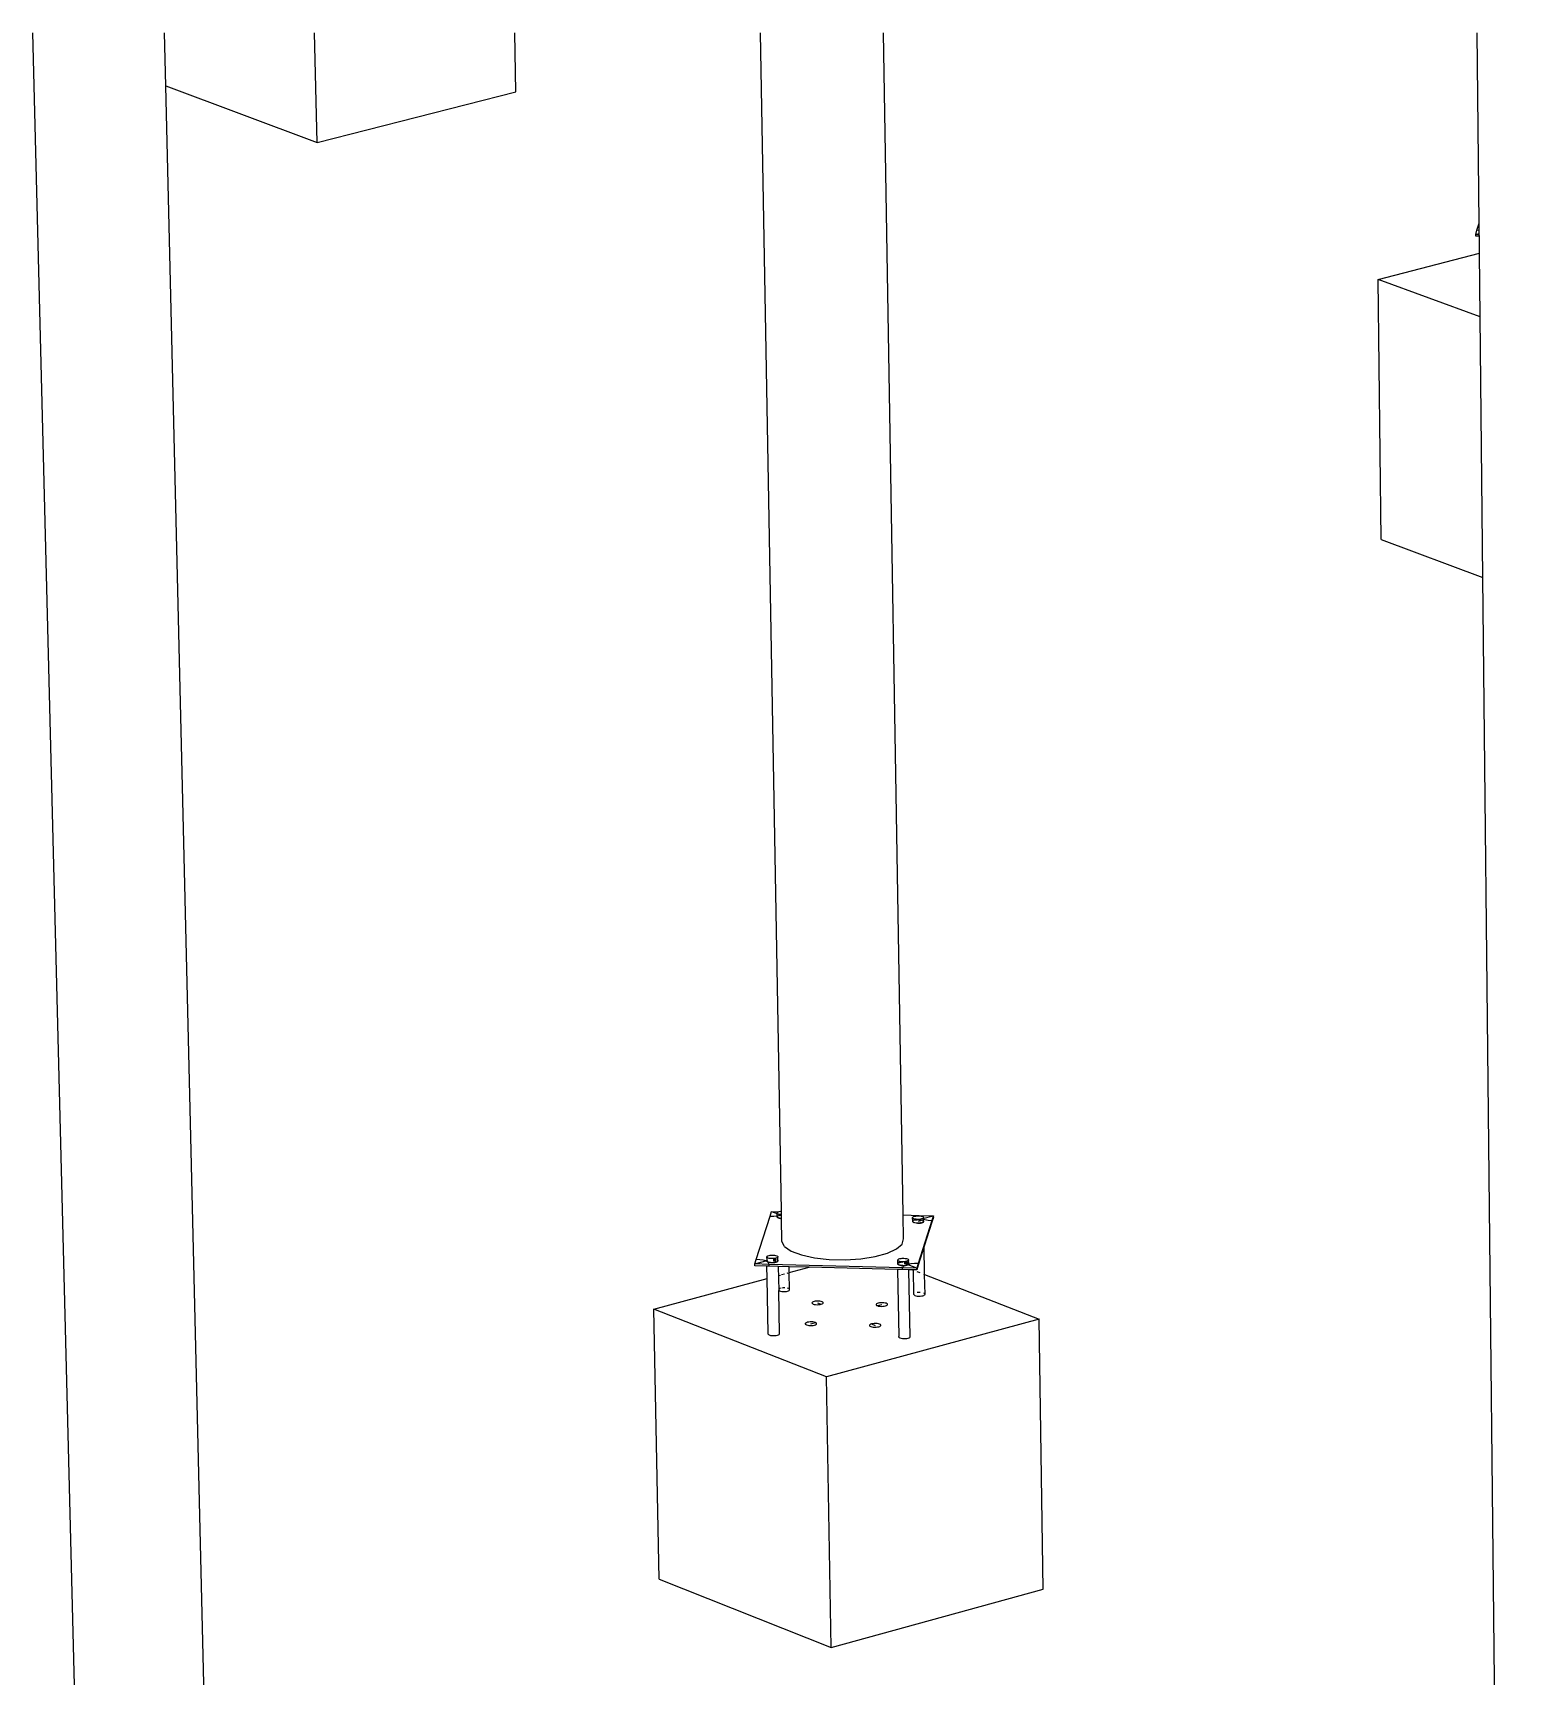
# Model space of a CAD drawing. Header units: inches. Extents: x -1925 to 2960, y -1726 to 1726.
# Drawn here: x -244 to -99.3, y 1564.9 to 1726 of the extents above; entities that cross this region are included whole.
import ezdxf

# ---------------------------------------------------------------- set-up
doc = ezdxf.new("R2010")
doc.units = ezdxf.units.IN
doc.header["$MEASUREMENT"] = 0

msp = doc.modelspace()

# ---------------------------------------------------------------- linework, layer by layer
for p, q in [((-238.16, 1495.3), (-243.95, 1726.03)), ((-230.93, 1720.82), (-231.06, 1726.03)), ((-216.09, 1715.28), (-216.33, 1726.03)), ((-196.59, 1720.25), (-196.71, 1726.03)), ((-170.57, 1610.48), (-172.63, 1726.03)), ((-158.63, 1610.12), (-160.55, 1726.03)), ((-102.16, 1707.37), (-102.35, 1726.03)), ((-230.93, 1720.82), (-216.09, 1715.28)), ((-225.56, 1494.94), (-230.93, 1720.82)), ((-216.09, 1715.28), (-196.59, 1720.25)), ((-102.5, 1706.27), (-102.37, 1706.68)), ((-102.5, 1706.27), (-102.15, 1706.36)), ((-102.15, 1706.26), (-102.5, 1706.27)), ((-102.49, 1706.09), (-102.5, 1706.27)), ((-102.37, 1706.68), (-102.16, 1707.37)), ((-102.15, 1706.66), (-102.37, 1706.68)), ((-102.15, 1706.66), (-102.16, 1707.37)), ((-102.15, 1706.26), (-102.15, 1706.66)), ((-102.14, 1706.09), (-102.15, 1706.26)), ((-102.14, 1706.09), (-102.49, 1706.09)), ((-102.13, 1704.43), (-102.14, 1706.09)), ((-112.05, 1701.85), (-102.13, 1704.43)), ((-102.06, 1698.17), (-102.13, 1704.43)), ((-111.75, 1676.34), (-112.05, 1701.85)), ((-102.06, 1698.17), (-112.05, 1701.85)), ((-101.79, 1672.62), (-102.06, 1698.17)), ((-111.75, 1676.34), (-101.79, 1672.62)), ((-99.32, 1437.76), (-101.79, 1672.62)), ((-173.03, 1605.77), (-171.66, 1610)), ((-171.66, 1610), (-171.52, 1610.45)), ((-171.66, 1610), (-171.3, 1610)), ((-171.52, 1610.45), (-170.84, 1610.43)), ((-171.52, 1610.45), (-170.93, 1610.22)), ((-171.3, 1610), (-170.97, 1610.04)), ((-170.96, 1610.01), (-170.99, 1609.96)), ((-170.97, 1609.99), (-170.99, 1609.96)), ((-170.99, 1609.96), (-170.99, 1609.91)), ((-170.99, 1609.91), (-170.95, 1609.87)), ((-170.98, 1610.33), (-170.95, 1610.38)), ((-170.98, 1610.29), (-170.98, 1610.33)), ((-170.97, 1610.04), (-170.98, 1610.33)), ((-170.94, 1610.24), (-170.98, 1610.29)), ((-170.97, 1610.04), (-170.95, 1610.04)), ((-170.97, 1609.99), (-170.97, 1610.04)), ((-170.97, 1609.96), (-170.94, 1610.01)), ((-170.96, 1610), (-170.97, 1609.99)), ((-170.97, 1609.96), (-170.97, 1609.99)), ((-170.97, 1609.92), (-170.97, 1609.96)), ((-170.93, 1609.87), (-170.97, 1609.92)), ((-170.93, 1610.03), (-170.96, 1610.01)), ((-170.93, 1610.02), (-170.96, 1610)), ((-170.95, 1610.38), (-170.88, 1610.42)), ((-170.95, 1610.04), (-170.93, 1610.04)), ((-170.95, 1609.87), (-170.87, 1609.83)), ((-170.86, 1610.21), (-170.94, 1610.24)), ((-170.94, 1610.01), (-170.93, 1610.01)), ((-170.93, 1609.87), (-170.86, 1609.84)), ((-170.88, 1610.42), (-170.84, 1610.43)), ((-170.87, 1609.83), (-170.77, 1609.8)), ((-170.76, 1610.18), (-170.86, 1610.21)), ((-170.86, 1610.19), (-170.66, 1610.11)), ((-170.79, 1610.09), (-170.86, 1610.06)), ((-170.79, 1610.08), (-170.86, 1610.06)), ((-170.86, 1610.06), (-170.84, 1610.06)), ((-170.86, 1610.05), (-170.84, 1610.06)), ((-170.75, 1609.81), (-170.86, 1609.84)), ((-170.84, 1610.43), (-170.78, 1610.45)), ((-170.84, 1610.06), (-170.64, 1610.1)), ((-170.84, 1610.06), (-170.78, 1610.08)), ((-170.67, 1610.11), (-170.79, 1610.08)), ((-170.66, 1610.11), (-170.79, 1610.09)), ((-170.78, 1610.45), (-170.66, 1610.48)), ((-170.78, 1610.08), (-170.66, 1610.11)), ((-170.77, 1609.8), (-170.64, 1609.77)), ((-170.64, 1610.16), (-170.76, 1610.18)), ((-170.63, 1609.79), (-170.75, 1609.81)), ((-170.66, 1610.11), (-170.67, 1610.11)), ((-170.66, 1610.48), (-170.57, 1610.48)), ((-170.66, 1610.11), (-170.65, 1610.11)), ((-170.66, 1610.11), (-170.66, 1610.11)), ((-170.66, 1610.11), (-170.65, 1610.11)), ((-170.64, 1610.11), (-170.66, 1610.11)), ((-170.65, 1610.11), (-170.64, 1610.11)), ((-170.65, 1610.11), (-170.64, 1610.1)), ((-170.57, 1610.15), (-170.64, 1610.16)), ((-170.64, 1609.77), (-170.56, 1609.77)), ((-170.63, 1609.79), (-170.56, 1609.78)), ((-170.57, 1610.15), (-170.57, 1610.48)), ((-170.56, 1609.78), (-170.57, 1610.15)), ((-170.56, 1609.77), (-170.56, 1609.78)), ((-170.52, 1607.52), (-170.56, 1609.77)), ((-158.63, 1610.12), (-157.07, 1610.08)), ((-158.59, 1607.77), (-158.63, 1610.12)), ((-157.7, 1609.88), (-157.67, 1609.92)), ((-157.69, 1609.83), (-157.7, 1609.88)), ((-157.69, 1609.53), (-157.7, 1609.88)), ((-157.65, 1609.79), (-157.69, 1609.83)), ((-157.67, 1609.92), (-157.6, 1609.96)), ((-157.58, 1609.75), (-157.65, 1609.79)), ((-157.6, 1609.96), (-157.5, 1609.99)), ((-157.48, 1609.72), (-157.58, 1609.75)), ((-157.58, 1609.6), (-157.5, 1609.63)), ((-157.51, 1609.63), (-157.58, 1609.61)), ((-157.38, 1609.66), (-157.51, 1609.63)), ((-157.5, 1609.99), (-157.38, 1610.02)), ((-157.5, 1609.63), (-157.38, 1609.65)), ((-157.35, 1609.7), (-157.48, 1609.72)), ((-157.38, 1610.02), (-157.25, 1610.03)), ((-157.24, 1609.67), (-157.38, 1609.66)), ((-157.38, 1609.65), (-157.24, 1609.66)), ((-157.22, 1609.69), (-157.35, 1609.7)), ((-157.25, 1610.03), (-157.11, 1610.04)), ((-157.24, 1609.66), (-157.1, 1609.67)), ((-157.1, 1609.67), (-157.24, 1609.67)), ((-157.08, 1609.69), (-157.22, 1609.69)), ((-155.82, 1609.59), (-157.16, 1605.37)), ((-156.82, 1609.58), (-157.16, 1609.49)), ((-157.11, 1610.04), (-157.07, 1610.03)), ((-157.1, 1609.67), (-157, 1609.7)), ((-157.1, 1609.67), (-156.96, 1609.66)), ((-156.96, 1609.66), (-157.1, 1609.67)), ((-156.94, 1609.71), (-157.08, 1609.69)), ((-157.07, 1610.08), (-157.07, 1610.03)), ((-157.07, 1610.08), (-155.67, 1610.04)), ((-157.07, 1610.03), (-156.97, 1610.03)), ((-156.97, 1610.03), (-156.85, 1610.01)), ((-156.96, 1609.66), (-156.84, 1609.64)), ((-156.83, 1609.64), (-156.96, 1609.66)), ((-156.82, 1609.73), (-156.94, 1609.71)), ((-156.85, 1610.01), (-156.74, 1609.98)), ((-156.84, 1609.64), (-156.82, 1609.63)), ((-156.82, 1609.64), (-156.83, 1609.64)), ((-156.73, 1609.76), (-156.82, 1609.73)), ((-156.74, 1609.98), (-156.67, 1609.94)), ((-156.66, 1609.8), (-156.73, 1609.76)), ((-156.72, 1609.74), (-156.62, 1609.71)), ((-156.65, 1609.57), (-156.72, 1609.61)), ((-156.72, 1609.6), (-156.66, 1609.57)), ((-156.7, 1609.78), (-155.69, 1610.05)), ((-156.67, 1609.94), (-156.63, 1609.89)), ((-156.63, 1609.85), (-156.66, 1609.8)), ((-156.63, 1609.89), (-156.63, 1609.85)), ((-156.62, 1609.71), (-156.63, 1609.85)), ((-156.62, 1609.71), (-156.5, 1609.67)), ((-156.62, 1609.54), (-156.62, 1609.71)), ((-156.5, 1609.67), (-156.17, 1609.62)), ((-156.17, 1609.62), (-155.82, 1609.59)), ((-155.73, 1609.87), (-155.82, 1609.59)), ((-155.81, 1609.41), (-155.82, 1609.59)), ((-155.67, 1609.87), (-155.81, 1609.41)), ((-155.67, 1610.04), (-155.73, 1609.87)), ((-155.73, 1609.87), (-155.67, 1609.87)), ((-155.67, 1609.87), (-155.67, 1610.04)), ((-157.69, 1609.53), (-157.71, 1609.51)), ((-157.69, 1609.51), (-157.66, 1609.55)), ((-157.68, 1609.55), (-157.69, 1609.53)), ((-157.69, 1609.51), (-157.69, 1609.53)), ((-157.69, 1609.46), (-157.69, 1609.51)), ((-157.65, 1609.42), (-157.69, 1609.46)), ((-157.65, 1609.57), (-157.68, 1609.55)), ((-157.66, 1609.55), (-157.65, 1609.56)), ((-157.65, 1609.42), (-157.57, 1609.38)), ((-157.47, 1609.35), (-157.57, 1609.38)), ((-157.35, 1609.33), (-157.47, 1609.35)), ((-157.21, 1609.32), (-157.35, 1609.33)), ((-157.21, 1609.31), (-157.07, 1609.32)), ((-157.07, 1609.32), (-157.21, 1609.32)), ((-156.94, 1609.34), (-157.07, 1609.32)), ((-157.07, 1609.32), (-156.93, 1609.33)), ((-156.82, 1609.36), (-156.94, 1609.34)), ((-156.93, 1609.33), (-156.8, 1609.36)), ((-156.82, 1609.36), (-156.72, 1609.39)), ((-156.8, 1609.36), (-156.7, 1609.39)), ((-156.65, 1609.44), (-156.72, 1609.39)), ((-156.7, 1609.39), (-156.63, 1609.43)), ((-156.66, 1609.57), (-156.62, 1609.52)), ((-156.62, 1609.54), (-156.65, 1609.57)), ((-156.62, 1609.48), (-156.65, 1609.44)), ((-156.63, 1609.43), (-156.6, 1609.48)), ((-156.61, 1609.53), (-156.62, 1609.54)), ((-156.62, 1609.48), (-156.62, 1609.54)), ((-156.62, 1609.52), (-156.62, 1609.48)), ((-156.6, 1609.48), (-156.61, 1609.53)), ((-155.81, 1609.41), (-156.56, 1607.05)), ((-170.26, 1607.03), (-170.52, 1607.52)), ((-170.26, 1607.03), (-169.6, 1606.58)), ((-169.6, 1606.58), (-168.61, 1606.2)), ((-161.37, 1606.04), (-160.17, 1606.37)), ((-160.17, 1606.37), (-159.27, 1606.79)), ((-159.27, 1606.79), (-158.73, 1607.27)), ((-158.73, 1607.27), (-158.59, 1607.77)), ((-156.56, 1607.05), (-157.15, 1605.19)), ((-156.52, 1604.28), (-156.56, 1607.05)), ((-173.18, 1605.32), (-173.03, 1605.77)), ((-173.18, 1605.32), (-172.09, 1605.61)), ((-171.78, 1605.28), (-173.18, 1605.32)), ((-173.18, 1605.14), (-173.18, 1605.32)), ((-171.99, 1605.11), (-173.18, 1605.14)), ((-172.68, 1605.74), (-173.03, 1605.77)), ((-172.35, 1605.69), (-172.68, 1605.74)), ((-172.09, 1605.61), (-172.35, 1605.69)), ((-171.9, 1605.51), (-172.09, 1605.61)), ((-171.97, 1605.68), (-172, 1605.65)), ((-172, 1605.65), (-171.99, 1605.6)), ((-171.96, 1605.7), (-171.99, 1605.66)), ((-171.99, 1605.6), (-171.95, 1605.56)), ((-171.78, 1605.1), (-171.99, 1605.11)), ((-171.96, 1603.88), (-171.99, 1605.11)), ((-171.98, 1606.02), (-171.95, 1606.07)), ((-171.98, 1605.98), (-171.98, 1606.02)), ((-171.97, 1605.68), (-171.98, 1606.02)), ((-171.94, 1605.94), (-171.98, 1605.98)), ((-171.97, 1605.66), (-171.94, 1605.7)), ((-171.96, 1605.7), (-171.97, 1605.68)), ((-171.97, 1605.66), (-171.97, 1605.68)), ((-171.97, 1605.61), (-171.97, 1605.66)), ((-171.93, 1605.57), (-171.97, 1605.61)), ((-171.93, 1605.72), (-171.96, 1605.7)), ((-171.93, 1605.71), (-171.96, 1605.7)), ((-171.95, 1606.07), (-171.88, 1606.11)), ((-171.95, 1605.56), (-171.87, 1605.52)), ((-171.86, 1605.9), (-171.94, 1605.94)), ((-171.94, 1605.7), (-171.93, 1605.7)), ((-171.93, 1605.57), (-171.86, 1605.53)), ((-171.79, 1605.4), (-171.9, 1605.51)), ((-171.88, 1606.11), (-171.78, 1606.14)), ((-171.87, 1605.52), (-171.77, 1605.49)), ((-171.76, 1605.87), (-171.86, 1605.9)), ((-171.86, 1605.53), (-171.75, 1605.5)), ((-171.78, 1605.28), (-171.79, 1605.4)), ((-171.78, 1606.14), (-171.66, 1606.17)), ((-171.78, 1605.1), (-171.78, 1605.28)), ((-158.7, 1604.95), (-171.78, 1605.28)), ((-170.87, 1605.08), (-171.78, 1605.1)), ((-171.77, 1605.49), (-171.64, 1605.47)), ((-171.64, 1605.85), (-171.76, 1605.87)), ((-171.75, 1605.5), (-171.63, 1605.48)), ((-171.66, 1606.17), (-171.53, 1606.18)), ((-171.5, 1605.84), (-171.64, 1605.85)), ((-171.64, 1605.47), (-171.5, 1605.46)), ((-171.63, 1605.48), (-171.49, 1605.47)), ((-171.53, 1606.18), (-171.39, 1606.19)), ((-171.36, 1605.84), (-171.5, 1605.84)), ((-171.5, 1605.46), (-171.35, 1605.46)), ((-171.5, 1605.46), (-171.35, 1605.46)), ((-171.49, 1605.47), (-171.35, 1605.47)), ((-171.39, 1606.19), (-171.25, 1606.18)), ((-171.22, 1605.85), (-171.36, 1605.84)), ((-171.24, 1605.81), (-171.36, 1605.82)), ((-171.36, 1605.81), (-171.24, 1605.81)), ((-171.1, 1605.73), (-171.36, 1605.66)), ((-171.1, 1605.63), (-171.36, 1605.63)), ((-171.22, 1605.48), (-171.35, 1605.47)), ((-171.35, 1605.46), (-171.21, 1605.48)), ((-171.35, 1605.46), (-171.21, 1605.47)), ((-171.25, 1606.18), (-171.13, 1606.15)), ((-171.24, 1605.81), (-171.12, 1605.79)), ((-171.11, 1605.79), (-171.24, 1605.81)), ((-171.1, 1605.88), (-171.22, 1605.85)), ((-171.1, 1605.51), (-171.22, 1605.48)), ((-171.21, 1605.47), (-171.09, 1605.5)), ((-171.21, 1605.48), (-171.09, 1605.5)), ((-171.13, 1606.15), (-171.02, 1606.12)), ((-171.12, 1605.79), (-171.1, 1605.78)), ((-171.1, 1605.79), (-171.11, 1605.79)), ((-171.01, 1605.91), (-171.1, 1605.88)), ((-171.1, 1605.51), (-171, 1605.54)), ((-171.09, 1605.5), (-170.99, 1605.54)), ((-171.09, 1605.5), (-170.99, 1605.53)), ((-171.02, 1606.12), (-170.95, 1606.09)), ((-170.94, 1605.95), (-171.01, 1605.91)), ((-171, 1605.76), (-171, 1605.76)), ((-170.93, 1605.72), (-171, 1605.76)), ((-171, 1605.76), (-171, 1605.76)), ((-171, 1605.75), (-170.94, 1605.72)), ((-170.91, 1605.62), (-171, 1605.62)), ((-170.93, 1605.58), (-171, 1605.54)), ((-170.99, 1605.53), (-170.92, 1605.58)), ((-170.99, 1605.54), (-170.92, 1605.58)), ((-170.95, 1606.09), (-170.91, 1606.04)), ((-170.91, 1606), (-170.94, 1605.95)), ((-170.94, 1605.72), (-170.9, 1605.67)), ((-170.89, 1605.67), (-170.93, 1605.72)), ((-170.91, 1605.62), (-170.93, 1605.58)), ((-170.92, 1605.58), (-170.88, 1605.62)), ((-170.92, 1605.58), (-170.89, 1605.62)), ((-170.91, 1606.04), (-170.91, 1606)), ((-170.9, 1605.63), (-170.91, 1606)), ((-170.9, 1605.63), (-170.91, 1605.62)), ((-170.91, 1605.62), (-170.88, 1605.62)), ((-170.9, 1605.67), (-170.9, 1605.63)), ((-170.88, 1605.63), (-170.89, 1605.67)), ((-170.89, 1605.62), (-170.88, 1605.62)), ((-170.88, 1605.62), (-170.88, 1605.63)), ((-169.8, 1605.05), (-170.87, 1605.08)), ((-170.87, 1605.08), (-170.83, 1602.73)), ((-169.79, 1604.47), (-169.8, 1605.05)), ((-167.83, 1605), (-169.8, 1605.05)), ((-169.79, 1604.47), (-167.83, 1605)), ((-168.61, 1606.2), (-167.33, 1605.92)), ((-159.17, 1604.78), (-167.83, 1605)), ((-167.33, 1605.92), (-165.87, 1605.75)), ((-165.87, 1605.75), (-164.32, 1605.72)), ((-164.32, 1605.72), (-162.78, 1605.82)), ((-162.78, 1605.82), (-161.37, 1606.04)), ((-159.18, 1605.36), (-159.18, 1605.31)), ((-159.18, 1605.31), (-159.13, 1605.27)), ((-159.14, 1605.4), (-159.17, 1605.35)), ((-158.7, 1604.77), (-159.17, 1604.78)), ((-159.17, 1604.78), (-159.06, 1598.2)), ((-159.16, 1605.72), (-159.13, 1605.77)), ((-159.15, 1605.35), (-159.16, 1605.72)), ((-159.16, 1605.68), (-159.16, 1605.72)), ((-159.12, 1605.63), (-159.16, 1605.68)), ((-159.15, 1605.35), (-159.12, 1605.4)), ((-159.15, 1605.31), (-159.15, 1605.35)), ((-159.11, 1605.26), (-159.15, 1605.31)), ((-159.07, 1605.44), (-159.14, 1605.4)), ((-159.13, 1605.77), (-159.06, 1605.81)), ((-159.13, 1605.27), (-159.06, 1605.23)), ((-159.04, 1605.6), (-159.12, 1605.63)), ((-159.12, 1605.4), (-159.05, 1605.44)), ((-159.04, 1605.23), (-159.11, 1605.26)), ((-158.97, 1605.48), (-159.07, 1605.44)), ((-159.06, 1605.81), (-158.96, 1605.84)), ((-159.06, 1605.23), (-158.95, 1605.2)), ((-159.05, 1605.44), (-158.96, 1605.47)), ((-158.94, 1605.56), (-159.04, 1605.6)), ((-158.93, 1605.2), (-159.04, 1605.23)), ((-158.84, 1605.5), (-158.97, 1605.48)), ((-158.96, 1605.84), (-158.84, 1605.87)), ((-158.96, 1605.47), (-158.84, 1605.5)), ((-158.95, 1605.2), (-158.82, 1605.17)), ((-158.81, 1605.54), (-158.94, 1605.56)), ((-158.81, 1605.17), (-158.93, 1605.2)), ((-158.84, 1605.87), (-158.71, 1605.88)), ((-158.71, 1605.52), (-158.84, 1605.5)), ((-158.83, 1605.5), (-158.84, 1605.5)), ((-158.84, 1605.5), (-158.84, 1605.5)), ((-158.71, 1605.51), (-158.83, 1605.5)), ((-158.82, 1605.17), (-158.68, 1605.16)), ((-158.68, 1605.53), (-158.81, 1605.54)), ((-158.67, 1605.16), (-158.81, 1605.17)), ((-158.71, 1605.88), (-158.57, 1605.88)), ((-158.68, 1605.52), (-158.71, 1605.52)), ((-158.71, 1605.51), (-158.68, 1605.51)), ((-158.62, 1605.06), (-158.7, 1604.95)), ((-158.7, 1604.77), (-158.7, 1604.95)), ((-157.3, 1604.91), (-158.7, 1604.95)), ((-158.06, 1604.75), (-158.7, 1604.77)), ((-158.54, 1605.54), (-158.68, 1605.53)), ((-158.68, 1605.16), (-158.67, 1605.16)), ((-158.67, 1605.16), (-158.54, 1605.17)), ((-158.67, 1605.16), (-158.53, 1605.16)), ((-158.44, 1605.17), (-158.62, 1605.06)), ((-158.57, 1605.88), (-158.43, 1605.87)), ((-158.4, 1605.55), (-158.54, 1605.54)), ((-158.43, 1605.51), (-158.54, 1605.52)), ((-158.42, 1605.51), (-158.54, 1605.52)), ((-158.42, 1605.5), (-158.54, 1605.51)), ((-158.54, 1605.17), (-158.41, 1605.18)), ((-158.2, 1605.45), (-158.53, 1605.36)), ((-158.08, 1605.32), (-158.53, 1605.33)), ((-158.53, 1605.16), (-158.39, 1605.18)), ((-158.41, 1605.18), (-158.44, 1605.17)), ((-158.43, 1605.87), (-158.31, 1605.85)), ((-158.3, 1605.49), (-158.43, 1605.51)), ((-158.29, 1605.49), (-158.42, 1605.51)), ((-158.42, 1605.5), (-158.3, 1605.48)), ((-158.19, 1605.26), (-158.41, 1605.18)), ((-158.41, 1605.18), (-158.4, 1605.18)), ((-158.28, 1605.58), (-158.4, 1605.55)), ((-158.27, 1605.21), (-158.4, 1605.18)), ((-158.39, 1605.18), (-158.26, 1605.2)), ((-158.31, 1605.85), (-158.2, 1605.82)), ((-158.19, 1605.46), (-158.3, 1605.49)), ((-158.3, 1605.48), (-158.2, 1605.45)), ((-158.18, 1605.46), (-158.29, 1605.49)), ((-158.19, 1605.61), (-158.28, 1605.58)), ((-158.18, 1605.24), (-158.27, 1605.21)), ((-158.26, 1605.2), (-158.16, 1605.24)), ((-158.2, 1605.82), (-158.13, 1605.78)), ((-158.2, 1605.45), (-158.12, 1605.41)), ((-158.19, 1605.45), (-158.2, 1605.45)), ((-158.12, 1605.65), (-158.19, 1605.61)), ((-158.11, 1605.42), (-158.19, 1605.46)), ((-158.18, 1605.46), (-158.19, 1605.45)), ((-158.13, 1605.27), (-158.19, 1605.26)), ((-158.11, 1605.42), (-158.18, 1605.46)), ((-158.18, 1605.24), (-158.13, 1605.27)), ((-158.17, 1605.25), (-158.18, 1605.26)), ((-158.18, 1605.24), (-158.17, 1605.24)), ((-158.17, 1605.24), (-158.12, 1605.27)), ((-158.16, 1605.25), (-158.17, 1605.25)), ((-158.15, 1605.24), (-158.16, 1605.25)), ((-158.16, 1605.24), (-158.15, 1605.24)), ((-158.15, 1605.24), (-158.09, 1605.28)), ((-157.3, 1604.91), (-158.15, 1605.24)), ((-158.13, 1605.78), (-158.09, 1605.74)), ((-158.11, 1605.28), (-158.13, 1605.27)), ((-158.12, 1605.27), (-158.13, 1605.27)), ((-158.09, 1605.69), (-158.12, 1605.65)), ((-158.12, 1605.41), (-158.08, 1605.37)), ((-157.88, 1605.32), (-158.12, 1605.27)), ((-158.12, 1605.27), (-158.1, 1605.28)), ((-158.11, 1605.42), (-158.08, 1605.39)), ((-158.11, 1605.42), (-158.11, 1605.42)), ((-158.06, 1605.37), (-158.11, 1605.42)), ((-158.08, 1605.32), (-158.11, 1605.28)), ((-158.1, 1605.28), (-158.07, 1605.33)), ((-158.09, 1605.74), (-158.09, 1605.69)), ((-158.08, 1605.39), (-158.09, 1605.69)), ((-158.09, 1605.28), (-158.07, 1605.32)), ((-158.07, 1605.38), (-158.08, 1605.39)), ((-158.08, 1605.33), (-158.08, 1605.39)), ((-158.08, 1605.37), (-158.08, 1605.33)), ((-158.08, 1605.33), (-158.08, 1605.32)), ((-158.07, 1605.33), (-158.07, 1605.38)), ((-158.07, 1605.32), (-158.06, 1605.32)), ((-158.06, 1605.32), (-158.06, 1605.37)), ((-158.06, 1605.32), (-158.06, 1605.32)), ((-157.95, 1598.17), (-158.06, 1604.75)), ((-157.7, 1604.74), (-158.06, 1604.75)), ((-157.52, 1605.36), (-157.88, 1605.32)), ((-157.16, 1605.37), (-157.52, 1605.36)), ((-157.16, 1605.37), (-157.3, 1604.91)), ((-157.15, 1605.19), (-157.3, 1604.73)), ((-157.3, 1604.73), (-157.3, 1604.91)), ((-157.15, 1605.19), (-157.16, 1605.37)), ((-183.06, 1600.88), (-171.96, 1603.88)), ((-171.87, 1598.49), (-171.96, 1603.88)), ((-170.85, 1604.19), (-170.67, 1604.23)), ((-170.54, 1604.27), (-170.26, 1604.35)), ((-169.99, 1604.42), (-169.89, 1604.44)), ((-169.76, 1602.78), (-169.79, 1604.47)), ((-157.7, 1604.74), (-157.63, 1604.72)), ((-157.63, 1604.74), (-157.7, 1604.74)), ((-157.63, 1604.72), (-157.63, 1604.74)), ((-157.3, 1604.73), (-157.63, 1604.74)), ((-157.63, 1604.72), (-157.63, 1604.71)), ((-157.59, 1602.36), (-157.63, 1604.72)), ((-157.28, 1604.58), (-156.99, 1604.47)), ((-156.62, 1604.32), (-156.55, 1604.3)), ((-156.52, 1604.28), (-145.31, 1599.92)), ((-156.48, 1602.33), (-156.52, 1604.28)), ((-170.82, 1602.71), (-170.83, 1602.73)), ((-170.76, 1598.46), (-170.83, 1602.73)), ((-170.76, 1602.89), (-170.82, 1602.86)), ((-170.82, 1602.71), (-170.74, 1602.68)), ((-170.66, 1602.93), (-170.76, 1602.89)), ((-170.74, 1602.68), (-170.64, 1602.64)), ((-170.64, 1602.93), (-170.66, 1602.93)), ((-170.64, 1602.64), (-170.51, 1602.62)), ((-170.4, 1602.97), (-170.52, 1602.96)), ((-170.51, 1602.62), (-170.37, 1602.61)), ((-170.25, 1602.97), (-170.4, 1602.97)), ((-170.37, 1602.61), (-170.22, 1602.62)), ((-170.23, 1602.97), (-170.25, 1602.97)), ((-170.22, 1602.62), (-170.08, 1602.63)), ((-170.08, 1602.63), (-169.96, 1602.66)), ((-169.88, 1602.91), (-169.97, 1602.94)), ((-169.96, 1602.66), (-169.86, 1602.69)), ((-169.86, 1602.9), (-169.88, 1602.91)), ((-169.86, 1602.69), (-169.79, 1602.73)), ((-169.79, 1602.73), (-169.76, 1602.78)), ((-167.53, 1601.56), (-167.57, 1601.52)), ((-167.46, 1601.61), (-167.53, 1601.56)), ((-167.36, 1601.64), (-167.46, 1601.61)), ((-167.24, 1601.67), (-167.36, 1601.64)), ((-167.1, 1601.68), (-167.24, 1601.67)), ((-166.95, 1601.68), (-167.1, 1601.68)), ((-166.81, 1601.67), (-166.95, 1601.68)), ((-166.68, 1601.65), (-166.81, 1601.67)), ((-166.58, 1601.62), (-166.68, 1601.65)), ((-166.5, 1601.58), (-166.58, 1601.62)), ((-166.46, 1601.54), (-166.5, 1601.58)), ((-166.46, 1601.49), (-166.46, 1601.54)), ((-157.59, 1602.36), (-157.59, 1602.36)), ((-157.59, 1602.36), (-157.59, 1602.31)), ((-157.55, 1602.26), (-157.59, 1602.31)), ((-157.55, 1602.26), (-157.47, 1602.22)), ((-157.47, 1602.22), (-157.37, 1602.19)), ((-157.37, 1602.19), (-157.24, 1602.17)), ((-157.13, 1602.52), (-157.24, 1602.51)), ((-157.24, 1602.17), (-157.1, 1602.16)), ((-156.98, 1602.52), (-157.13, 1602.52)), ((-157.1, 1602.16), (-156.95, 1602.16)), ((-156.96, 1602.52), (-156.98, 1602.52)), ((-156.95, 1602.16), (-156.81, 1602.18)), ((-156.81, 1602.18), (-156.69, 1602.2)), ((-156.69, 1602.2), (-156.59, 1602.24)), ((-156.53, 1602.42), (-156.59, 1602.45)), ((-156.59, 1602.24), (-156.52, 1602.28)), ((-156.52, 1602.41), (-156.53, 1602.42)), ((-156.52, 1602.28), (-156.48, 1602.33)), ((-182.56, 1574.4), (-183.06, 1600.88)), ((-166.15, 1594.26), (-183.06, 1600.88)), ((-167.57, 1601.52), (-167.56, 1601.47)), ((-167.56, 1601.47), (-167.52, 1601.43)), ((-167.52, 1601.43), (-167.44, 1601.39)), ((-167.44, 1601.39), (-167.34, 1601.35)), ((-167.34, 1601.35), (-167.21, 1601.33)), ((-167.21, 1601.33), (-167.07, 1601.32)), ((-167.07, 1601.32), (-166.92, 1601.33)), ((-167.01, 1601.5), (-166.66, 1601.37)), ((-166.92, 1601.33), (-166.78, 1601.34)), ((-166.78, 1601.34), (-166.66, 1601.37)), ((-166.66, 1601.37), (-166.56, 1601.4)), ((-166.56, 1601.4), (-166.49, 1601.44)), ((-166.49, 1601.44), (-166.46, 1601.49)), ((-145.31, 1599.92), (-166.15, 1594.26)), ((-161.24, 1601.4), (-161.28, 1601.36)), ((-161.28, 1601.36), (-161.27, 1601.31)), ((-161.27, 1601.31), (-161.23, 1601.26)), ((-161.17, 1601.44), (-161.24, 1601.4)), ((-161.23, 1601.26), (-161.15, 1601.23)), ((-161.07, 1601.48), (-161.17, 1601.44)), ((-161.15, 1601.23), (-160.72, 1601.34)), ((-161.15, 1601.23), (-161.05, 1601.19)), ((-160.95, 1601.51), (-161.07, 1601.48)), ((-161.05, 1601.19), (-160.92, 1601.17)), ((-160.81, 1601.52), (-160.95, 1601.51)), ((-160.92, 1601.17), (-160.78, 1601.16)), ((-160.67, 1601.52), (-160.81, 1601.52)), ((-160.78, 1601.16), (-160.63, 1601.17)), ((-160.52, 1601.51), (-160.67, 1601.52)), ((-160.63, 1601.17), (-160.49, 1601.18)), ((-160.4, 1601.49), (-160.52, 1601.51)), ((-160.49, 1601.18), (-160.37, 1601.21)), ((-160.29, 1601.46), (-160.4, 1601.49)), ((-160.37, 1601.21), (-160.27, 1601.24)), ((-160.21, 1601.42), (-160.29, 1601.46)), ((-160.27, 1601.24), (-160.2, 1601.28)), ((-160.17, 1601.38), (-160.21, 1601.42)), ((-160.2, 1601.28), (-160.17, 1601.33)), ((-160.17, 1601.33), (-160.17, 1601.38)), ((-144.91, 1573.43), (-145.31, 1599.92)), ((-171.86, 1598.44), (-171.87, 1598.49)), ((-171.82, 1598.4), (-171.86, 1598.44)), ((-171.82, 1598.4), (-171.75, 1598.36)), ((-171.75, 1598.36), (-171.64, 1598.32)), ((-171.64, 1598.32), (-171.51, 1598.3)), ((-171.51, 1598.3), (-171.37, 1598.29)), ((-171.22, 1598.3), (-171.08, 1598.31)), ((-171.08, 1598.31), (-170.96, 1598.34)), ((-170.96, 1598.34), (-170.86, 1598.37)), ((-170.86, 1598.37), (-170.79, 1598.41)), ((-170.79, 1598.41), (-170.76, 1598.46)), ((-168.19, 1599.52), (-168.22, 1599.48)), ((-168.22, 1599.48), (-168.22, 1599.43)), ((-168.22, 1599.43), (-168.17, 1599.38)), ((-168.12, 1599.56), (-168.19, 1599.52)), ((-168.17, 1599.38), (-168.1, 1599.34)), ((-168.02, 1599.6), (-168.12, 1599.56)), ((-168.1, 1599.34), (-167.99, 1599.31)), ((-167.89, 1599.62), (-168.02, 1599.6)), ((-167.99, 1599.31), (-167.86, 1599.29)), ((-167.75, 1599.64), (-167.89, 1599.62)), ((-167.86, 1599.29), (-167.72, 1599.28)), ((-167.61, 1599.64), (-167.75, 1599.64)), ((-167.72, 1599.28), (-167.58, 1599.28)), ((-167.67, 1599.46), (-167.23, 1599.58)), ((-167.47, 1599.63), (-167.61, 1599.64)), ((-167.58, 1599.28), (-167.44, 1599.3)), ((-167.34, 1599.61), (-167.47, 1599.63)), ((-167.44, 1599.3), (-167.31, 1599.32)), ((-167.23, 1599.58), (-167.34, 1599.61)), ((-167.31, 1599.32), (-167.21, 1599.36)), ((-167.16, 1599.54), (-167.23, 1599.58)), ((-167.21, 1599.36), (-167.14, 1599.4)), ((-167.11, 1599.49), (-167.16, 1599.54)), ((-167.14, 1599.4), (-167.11, 1599.45)), ((-167.11, 1599.45), (-167.11, 1599.49)), ((-161.89, 1599.36), (-161.93, 1599.31)), ((-161.93, 1599.31), (-161.92, 1599.27)), ((-161.92, 1599.27), (-161.88, 1599.22)), ((-161.82, 1599.4), (-161.89, 1599.36)), ((-161.88, 1599.22), (-161.8, 1599.18)), ((-161.72, 1599.44), (-161.82, 1599.4)), ((-161.8, 1599.18), (-161.7, 1599.15)), ((-161.6, 1599.46), (-161.72, 1599.44)), ((-161.72, 1599.44), (-161.37, 1599.3)), ((-161.7, 1599.15), (-161.57, 1599.13)), ((-161.46, 1599.48), (-161.6, 1599.46)), ((-161.57, 1599.13), (-161.43, 1599.12)), ((-161.31, 1599.48), (-161.46, 1599.48)), ((-161.43, 1599.12), (-161.28, 1599.12)), ((-161.17, 1599.47), (-161.31, 1599.48)), ((-161.28, 1599.12), (-161.14, 1599.14)), ((-161.04, 1599.45), (-161.17, 1599.47)), ((-161.14, 1599.14), (-161.02, 1599.16)), ((-160.94, 1599.42), (-161.04, 1599.45)), ((-161.02, 1599.16), (-160.92, 1599.2)), ((-160.86, 1599.38), (-160.94, 1599.42)), ((-160.92, 1599.2), (-160.85, 1599.24)), ((-160.82, 1599.33), (-160.86, 1599.38)), ((-160.85, 1599.24), (-160.82, 1599.29)), ((-160.82, 1599.29), (-160.82, 1599.33)), ((-171.37, 1598.29), (-171.22, 1598.3)), ((-159.06, 1598.15), (-159.06, 1598.2)), ((-159.02, 1598.1), (-159.06, 1598.15)), ((-159.02, 1598.1), (-158.94, 1598.06)), ((-158.94, 1598.06), (-158.83, 1598.03)), ((-158.83, 1598.03), (-158.7, 1598.01)), ((-158.7, 1598.01), (-158.56, 1598)), ((-158.56, 1598), (-158.42, 1598)), ((-158.42, 1598), (-158.28, 1598.02)), ((-158.28, 1598.02), (-158.15, 1598.04)), ((-158.15, 1598.04), (-158.05, 1598.08)), ((-158.05, 1598.08), (-157.98, 1598.12)), ((-157.98, 1598.12), (-157.95, 1598.17)), ((-165.69, 1567.71), (-166.15, 1594.26)), ((-182.56, 1574.4), (-165.69, 1567.71)), ((-165.69, 1567.71), (-144.91, 1573.43))]:
    msp.add_line(p, q)

doc.saveas('drawing.dxf')
